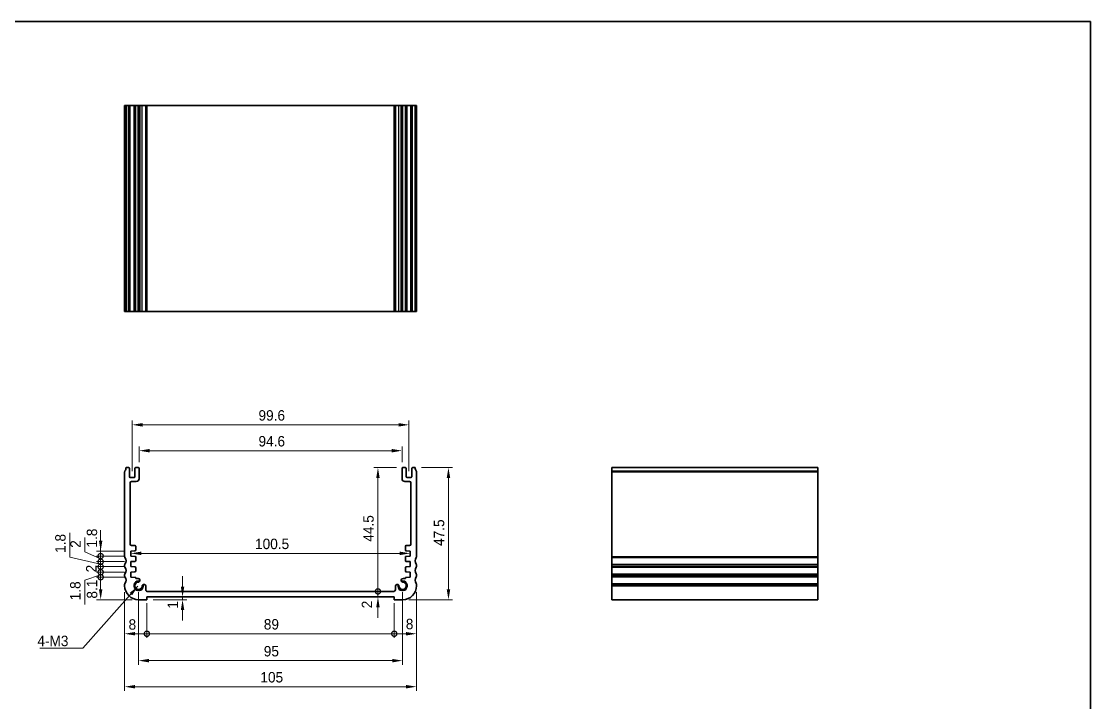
# Model space of a CAD drawing. Header units: millimetres. Extents: x 0 to 3168, y 0 to 562.
# Drawn here: x 2186.8 to 2571.5, y 176.5 to 421.5 of the extents above; entities that cross this region are included whole.
import ezdxf

# ---------------------------------------------------------------- set-up
doc = ezdxf.new("R2010")
doc.units = ezdxf.units.MM
doc.header["$LTSCALE"] = 1.5
doc.layers.get('Defpoints').update_dxf_attribs({"lineweight": 25})
for name, color, linetype, lineweight in [('Border (ISO)', 7, 'Continuous', 35), ('Dimension (ISO)', 7, 'Continuous', 18), ('Dimension (ISO) @ 1', 7, 'Continuous', 18), ('Symbol (ISO)', 7, 'Continuous', 18), ('Visible (ISO)', 7, 'Continuous', 35), ('Visible Narrow (ISO)', 7, 'Continuous', 25)]:
    doc.layers.add(name, color=color, linetype=linetype, lineweight=lineweight)
doc.styles.add('Note Text (TK)', font='')
doc.styles.get('Note Text (TK)').set_extended_font_data('MS PGothic')
doc.dimstyles.new('Default - Method 1b (TK)', dxfattribs={"dimscale": 1.5, "dimtxt": 2.5, "dimasz": 2.5, "dimexe": 1, "dimexo": 1.5, "dimgap": 1, "dimtad": 1, "dimtoh": 1, "dimrnd": 1e-08, "dimdsep": 46, "dimtxsty": 'Note Text (TK)', "dimcen": 0.09, "dimdle": 5, "dimclrd": 100, "dimclre": 100, "dimclrt": 7, "dimadec": 1, "dimazin": 1, "dimtfac": 1, "dimtmove": 0, "dimatfit": 3, "dimfxl": 0, "dimtolj": 1, "dimlwd": -1, "dimlwe": -1, "dimarcsym": 0})
doc.dimstyles.new('Default - Method 1b (TK)$7', dxfattribs={"dimscale": 1.5, "dimtxt": 2.5, "dimasz": 2.5, "dimexe": 1, "dimexo": 1.5, "dimgap": 1, "dimtad": 1, "dimtoh": 1, "dimrnd": 1e-08, "dimdsep": 46, "dimtxsty": 'Note Text (TK)', "dimcen": 0.09, "dimdle": 5, "dimclrd": 256, "dimclre": 100, "dimclrt": 7, "dimadec": 1, "dimazin": 1, "dimtfac": 1, "dimtmove": 0, "dimatfit": 3, "dimfxl": 0, "dimtolj": 1, "dimlwd": -1, "dimlwe": -1, "dimarcsym": 0})

# ---------------------------------------------------------------- blocks, each defined once
blk = doc.blocks.new('図面枠 tk図枠')
at = {"layer": 'Border (ISO)'}
for p, q in [((14.5, 289), (405.5, 289)), ((405.5, 289), (405.5, 8))]:
    blk.add_line(p, q, dxfattribs=at)
blk = doc.blocks.new('_DotSmall')
at = {"color": 0, "linetype": 'ByBlock', "const_width": 0.5}
blk.add_lwpolyline([(-0.0625, 0, 1), (0.0625, 0, 1)], format="xyb", close=True, dxfattribs=at)
blk = doc.blocks.new('*D81')
at = {"layer": 'Defpoints', "color": 0, "transparency": 16777216}
for p in [(2215.34, 221.61), (2226.22, 221.61), (2228.97, 213.51)]:
    blk.add_point(p, dxfattribs=at)
at = {"layer": 'Dimension (ISO)', "color": 100, "transparency": 16777216}
for p, q in [((2223.97, 221.61), (2213.84, 221.61)), ((2215.34, 217.26), (2215.34, 221.61)), ((2226.72, 213.51), (2213.84, 213.51))]:
    blk.add_line(p, q, dxfattribs=at)
blk.add_solid([(2214.72, 217.26), (2215.97, 217.26), (2215.34, 213.51)], dxfattribs=at)
at = {"layer": 'Dimension (ISO)', "color": 100, "transparency": 16777216, "xscale": 3.75, "yscale": 3.75, "zscale": 3.75, "rotation": 90}
blk.add_blockref('_DotSmall', (2215.34, 221.61), dxfattribs=at)
at = {"layer": 'Dimension (ISO)', "color": 7, "transparency": 16777216, "insert": (2212.26, 213.91), "char_height": 3.75, "attachment_point": 4, "rotation": 90, "style": 'Note Text (TK)'}
blk.add_mtext('\\A1;8.1', dxfattribs=at)
blk = doc.blocks.new('*D82')
at = {"layer": 'Defpoints', "color": 0, "transparency": 16777216}
for p in [(2215.34, 223.41), (2226.22, 223.41), (2226.22, 221.61)]:
    blk.add_point(p, dxfattribs=at)
at = {"layer": 'Dimension (ISO)', "color": 100, "transparency": 16777216}
for p, q in [((2215.34, 223.41), (2215.34, 227.16)), ((2223.97, 223.41), (2213.84, 223.41)), ((2215.34, 221.61), (2215.34, 223.41)), ((2215.34, 221.61), (2215.34, 223.41)), ((2215.34, 222.51), (2209.61, 220.53)), ((2209.61, 220.53), (2209.61, 211.8)), ((2223.97, 221.61), (2213.84, 221.61)), ((2215.34, 221.61), (2215.34, 217.86))]:
    blk.add_line(p, q, dxfattribs=at)
at = {"layer": 'Dimension (ISO)', "color": 100, "transparency": 16777216, "xscale": 3.75, "yscale": 3.75, "zscale": 3.75}
for p, rotation in [((2215.34, 223.41), 270), ((2215.34, 221.61), 90)]:
    blk.add_blockref('_DotSmall', p, dxfattribs=dict(at, rotation=rotation))
at = {"layer": 'Dimension (ISO)', "color": 7, "transparency": 16777216, "insert": (2206.24, 213.3), "char_height": 3.75, "attachment_point": 4, "rotation": 90, "style": 'Note Text (TK)'}
blk.add_mtext('\\A1;1.8', dxfattribs=at)
blk = doc.blocks.new('*D83')
at = {"layer": 'Defpoints', "color": 0, "transparency": 16777216}
for p in [(2215.34, 225.41), (2226.22, 225.41), (2226.22, 223.41)]:
    blk.add_point(p, dxfattribs=at)
at = {"layer": 'Dimension (ISO)', "color": 100, "transparency": 16777216}
for p, q in [((2215.34, 225.41), (2215.34, 229.16)), ((2223.97, 225.41), (2213.84, 225.41)), ((2223.97, 223.41), (2213.84, 223.41)), ((2215.34, 223.41), (2215.34, 225.41)), ((2215.34, 223.41), (2215.34, 219.66))]:
    blk.add_line(p, q, dxfattribs=at)
at = {"layer": 'Dimension (ISO)', "color": 100, "transparency": 16777216, "xscale": 3.75, "yscale": 3.75, "zscale": 3.75}
for p, rotation in [((2215.34, 225.41), 270), ((2215.34, 223.41), 90)]:
    blk.add_blockref('_DotSmall', p, dxfattribs=dict(at, rotation=rotation))
at = {"layer": 'Dimension (ISO)', "color": 7, "transparency": 16777216, "insert": (2211.97, 223.33), "char_height": 3.75, "attachment_point": 4, "rotation": 90, "style": 'Note Text (TK)'}
blk.add_mtext('\\A1;2', dxfattribs=at)
blk = doc.blocks.new('*D84')
at = {"layer": 'Defpoints', "color": 0, "transparency": 16777216}
for p in [(2215.34, 227.21), (2226.22, 227.21), (2226.22, 225.41)]:
    blk.add_point(p, dxfattribs=at)
at = {"layer": 'Dimension (ISO)', "color": 100, "transparency": 16777216}
for p, q in [((2204.27, 228.84), (2204.27, 237.57)), ((2215.34, 227.21), (2215.34, 230.96)), ((2215.34, 226.31), (2204.27, 228.84)), ((2223.97, 227.21), (2213.84, 227.21)), ((2215.34, 225.41), (2215.34, 227.21)), ((2215.34, 225.41), (2215.34, 227.21)), ((2223.97, 225.41), (2213.84, 225.41)), ((2215.34, 225.41), (2215.34, 221.66))]:
    blk.add_line(p, q, dxfattribs=at)
at = {"layer": 'Dimension (ISO)', "color": 100, "transparency": 16777216, "xscale": 3.75, "yscale": 3.75, "zscale": 3.75}
for p, rotation in [((2215.34, 227.21), 270), ((2215.34, 225.41), 90)]:
    blk.add_blockref('_DotSmall', p, dxfattribs=dict(at, rotation=rotation))
at = {"layer": 'Dimension (ISO)', "color": 7, "transparency": 16777216, "insert": (2200.89, 230.34), "char_height": 3.75, "attachment_point": 4, "rotation": 90, "style": 'Note Text (TK)'}
blk.add_mtext('\\A1;1.8', dxfattribs=at)
blk = doc.blocks.new('*D85')
at = {"layer": 'Defpoints', "color": 0, "transparency": 16777216}
for p in [(2215.34, 229.21), (2226.22, 229.21), (2226.22, 227.21)]:
    blk.add_point(p, dxfattribs=at)
at = {"layer": 'Dimension (ISO)', "color": 100, "transparency": 16777216}
for p, q in [((2209.69, 230.68), (2209.69, 235.86)), ((2215.34, 229.21), (2215.34, 232.96)), ((2215.34, 228.21), (2209.69, 230.68)), ((2223.97, 229.21), (2213.84, 229.21)), ((2223.97, 227.21), (2213.84, 227.21)), ((2215.34, 227.21), (2215.34, 229.21)), ((2215.34, 227.21), (2215.34, 229.21)), ((2215.34, 227.21), (2215.34, 223.46))]:
    blk.add_line(p, q, dxfattribs=at)
at = {"layer": 'Dimension (ISO)', "color": 100, "transparency": 16777216, "xscale": 3.75, "yscale": 3.75, "zscale": 3.75}
for p, rotation in [((2215.34, 229.21), 270), ((2215.34, 227.21), 90)]:
    blk.add_blockref('_DotSmall', p, dxfattribs=dict(at, rotation=rotation))
at = {"layer": 'Dimension (ISO)', "color": 7, "transparency": 16777216, "insert": (2206.31, 232.18), "char_height": 3.75, "attachment_point": 4, "rotation": 90, "style": 'Note Text (TK)'}
blk.add_mtext('\\A1;2', dxfattribs=at)
blk = doc.blocks.new('*D86')
at = {"layer": 'Defpoints', "color": 0, "transparency": 16777216}
for p in [(2215.34, 231.01), (2226.22, 231.01), (2226.22, 229.21)]:
    blk.add_point(p, dxfattribs=at)
at = {"layer": 'Dimension (ISO)', "color": 100, "transparency": 16777216}
for p, q in [((2215.34, 234.76), (2215.34, 238.51)), ((2223.97, 231.01), (2213.84, 231.01)), ((2215.34, 229.21), (2215.34, 231.01)), ((2223.97, 229.21), (2213.84, 229.21)), ((2215.34, 229.21), (2215.34, 225.46))]:
    blk.add_line(p, q, dxfattribs=at)
blk.add_solid([(2214.72, 234.76), (2215.97, 234.76), (2215.34, 231.01)], dxfattribs=at)
at = {"layer": 'Dimension (ISO)', "color": 100, "transparency": 16777216, "xscale": 3.75, "yscale": 3.75, "zscale": 3.75, "rotation": 90}
blk.add_blockref('_DotSmall', (2215.34, 229.21), dxfattribs=at)
at = {"layer": 'Dimension (ISO)', "color": 7, "transparency": 16777216, "insert": (2212.22, 232.27), "char_height": 3.75, "attachment_point": 4, "rotation": 90, "style": 'Note Text (TK)'}
blk.add_mtext('\\A1;1.8', dxfattribs=at)
blk = doc.blocks.new('*D87')
at = {"layer": 'Defpoints', "color": 0, "transparency": 16777216}
for p in [(2223.97, 218.51), (2231.97, 214.51), (2231.97, 201.27)]:
    blk.add_point(p, dxfattribs=at)
at = {"layer": 'Dimension (ISO)', "color": 100, "transparency": 16777216}
for p, q in [((2223.97, 216.26), (2223.97, 199.77)), ((2231.97, 212.26), (2231.97, 199.77)), ((2227.72, 201.27), (2231.97, 201.27))]:
    blk.add_line(p, q, dxfattribs=at)
blk.add_solid([(2227.72, 201.9), (2227.72, 200.65), (2223.97, 201.27)], dxfattribs=at)
at = {"layer": 'Dimension (ISO)', "color": 100, "transparency": 16777216, "xscale": 3.75, "yscale": 3.75, "zscale": 3.75}
blk.add_blockref('_DotSmall', (2231.97, 201.27), dxfattribs=at)
at = {"layer": 'Dimension (ISO)', "color": 7, "transparency": 16777216, "insert": (2225.38, 204.58), "char_height": 3.75, "attachment_point": 4, "style": 'Note Text (TK)'}
blk.add_mtext('\\A1;8', dxfattribs=at)
blk = doc.blocks.new('*D88')
at = {"layer": 'Defpoints', "color": 0, "transparency": 16777216}
for p in [(2231.97, 214.51), (2320.97, 214.51), (2320.97, 201.27)]:
    blk.add_point(p, dxfattribs=at)
at = {"layer": 'Dimension (ISO)', "color": 100, "transparency": 16777216}
for p, q in [((2231.97, 212.26), (2231.97, 199.77)), ((2320.97, 212.26), (2320.97, 199.77)), ((2231.97, 201.27), (2320.97, 201.27))]:
    blk.add_line(p, q, dxfattribs=at)
at = {"layer": 'Dimension (ISO)', "color": 100, "transparency": 16777216, "xscale": 3.75, "yscale": 3.75, "zscale": 3.75, "rotation": 180}
blk.add_blockref('_DotSmall', (2231.97, 201.27), dxfattribs=at)
at = {"layer": 'Dimension (ISO)', "color": 100, "transparency": 16777216, "xscale": 3.75, "yscale": 3.75, "zscale": 3.75}
blk.add_blockref('_DotSmall', (2320.97, 201.27), dxfattribs=at)
at = {"layer": 'Dimension (ISO)', "color": 7, "transparency": 16777216, "insert": (2274.04, 204.65), "char_height": 3.75, "attachment_point": 4, "style": 'Note Text (TK)'}
blk.add_mtext('\\A1;89', dxfattribs=at)
blk = doc.blocks.new('*D89')
at = {"layer": 'Defpoints', "color": 0, "transparency": 16777216}
for p in [(2328.97, 218.51), (2320.97, 214.51), (2328.97, 201.27)]:
    blk.add_point(p, dxfattribs=at)
at = {"layer": 'Dimension (ISO)', "color": 100, "transparency": 16777216}
for p, q in [((2328.97, 216.26), (2328.97, 199.77)), ((2320.97, 212.26), (2320.97, 199.77)), ((2320.97, 201.27), (2325.22, 201.27))]:
    blk.add_line(p, q, dxfattribs=at)
blk.add_solid([(2325.22, 201.9), (2325.22, 200.65), (2328.97, 201.27)], dxfattribs=at)
at = {"layer": 'Dimension (ISO)', "color": 100, "transparency": 16777216, "xscale": 3.75, "yscale": 3.75, "zscale": 3.75, "rotation": 180}
blk.add_blockref('_DotSmall', (2320.97, 201.27), dxfattribs=at)
at = {"layer": 'Dimension (ISO)', "color": 7, "transparency": 16777216, "insert": (2325.12, 204.75), "char_height": 3.75, "attachment_point": 4, "style": 'Note Text (TK)'}
blk.add_mtext('\\A1;8', dxfattribs=at)
blk = doc.blocks.new('*D90')
at = {"layer": 'Defpoints', "color": 0, "transparency": 16777216}
for p in [(2231.97, 213.51), (2244.8, 213.51), (2248.1, 214.51)]:
    blk.add_point(p, dxfattribs=at)
at = {"layer": 'Dimension (ISO)', "color": 100, "transparency": 16777216}
for p, q in [((2244.8, 218.26), (2244.8, 222.01)), ((2234.22, 213.51), (2246.3, 213.51)), ((2244.8, 214.51), (2244.8, 213.51)), ((2244.8, 209.76), (2244.8, 206.01))]:
    blk.add_line(p, q, dxfattribs=at)
for points in [[(2244.18, 218.26), (2245.43, 218.26), (2244.8, 214.51)], [(2244.18, 209.76), (2245.43, 209.76), (2244.8, 213.51)]]:
    blk.add_solid(points, dxfattribs=at)
at = {"layer": 'Dimension (ISO)', "color": 7, "transparency": 16777216, "insert": (2241.28, 210.29), "char_height": 3.75, "attachment_point": 4, "rotation": 90, "style": 'Note Text (TK)'}
blk.add_mtext('\\A1;1', dxfattribs=at)
blk = doc.blocks.new('*D91')
at = {"layer": 'Defpoints', "color": 0, "transparency": 16777216}
for p in [(2232.08, 216.51), (2315.1, 216.51), (2320.97, 214.51)]:
    blk.add_point(p, dxfattribs=at)
at = {"layer": 'Dimension (ISO)', "color": 100, "transparency": 16777216}
for p, q in [((2315.1, 216.51), (2315.1, 220.26)), ((2234.33, 216.51), (2316.6, 216.51)), ((2315.1, 214.51), (2315.1, 216.51)), ((2315.1, 210.76), (2315.1, 207.01))]:
    blk.add_line(p, q, dxfattribs=at)
blk.add_solid([(2314.47, 210.76), (2315.72, 210.76), (2315.1, 214.51)], dxfattribs=at)
at = {"layer": 'Dimension (ISO)', "color": 100, "transparency": 16777216, "xscale": 3.75, "yscale": 3.75, "zscale": 3.75, "rotation": 270}
blk.add_blockref('_DotSmall', (2315.1, 216.51), dxfattribs=at)
at = {"layer": 'Dimension (ISO)', "color": 7, "transparency": 16777216, "insert": (2311.14, 210.42), "char_height": 3.75, "attachment_point": 4, "rotation": 90, "style": 'Note Text (TK)'}
blk.add_mtext('\\A1;2', dxfattribs=at)
blk = doc.blocks.new('*D92')
at = {"layer": 'Defpoints', "color": 0, "transparency": 16777216}
for p in [(2315.1, 261.01), (2324.07, 261.01), (2320.89, 216.51)]:
    blk.add_point(p, dxfattribs=at)
at = {"layer": 'Dimension (ISO)', "color": 100, "transparency": 16777216}
for p, q in [((2321.82, 261.01), (2313.6, 261.01)), ((2315.1, 216.51), (2315.1, 257.26))]:
    blk.add_line(p, q, dxfattribs=at)
blk.add_solid([(2314.47, 257.26), (2315.72, 257.26), (2315.1, 261.01)], dxfattribs=at)
at = {"layer": 'Dimension (ISO)', "color": 100, "transparency": 16777216, "xscale": 3.75, "yscale": 3.75, "zscale": 3.75, "rotation": 270}
blk.add_blockref('_DotSmall', (2315.1, 216.51), dxfattribs=at)
at = {"layer": 'Dimension (ISO)', "color": 7, "transparency": 16777216, "insert": (2311.72, 234.37), "char_height": 3.75, "attachment_point": 4, "rotation": 90, "style": 'Note Text (TK)'}
blk.add_mtext('\\A1;44.5', dxfattribs=at)
blk = doc.blocks.new('*D93')
at = {"layer": 'Defpoints', "color": 0, "transparency": 16777216}
for p in [(2328.47, 261.01), (2323.97, 213.51), (2340.47, 213.51)]:
    blk.add_point(p, dxfattribs=at)
at = {"layer": 'Dimension (ISO)', "color": 100, "transparency": 16777216}
for p, q in [((2330.72, 261.01), (2341.97, 261.01)), ((2340.47, 257.26), (2340.47, 217.26)), ((2326.22, 213.51), (2341.97, 213.51))]:
    blk.add_line(p, q, dxfattribs=at)
for points in [[(2339.85, 257.26), (2341.1, 257.26), (2340.47, 261.01)], [(2339.85, 217.26), (2341.1, 217.26), (2340.47, 213.51)]]:
    blk.add_solid(points, dxfattribs=at)
at = {"layer": 'Dimension (ISO)', "color": 7, "transparency": 16777216, "insert": (2337.1, 232.85), "char_height": 3.75, "attachment_point": 4, "rotation": 90, "style": 'Note Text (TK)'}
blk.add_mtext('\\A1;47.5', dxfattribs=at)
blk = doc.blocks.new('*D94')
at = {"layer": 'Defpoints', "color": 0, "transparency": 16777216}
for p in [(2226.22, 230.18), (2326.72, 230.18), (2326.72, 230.11)]:
    blk.add_point(p, dxfattribs=at)
at = {"layer": 'Dimension (ISO)', "color": 100, "transparency": 16777216}
blk.add_line((2229.97, 230.18), (2322.97, 230.18), dxfattribs=at)
for points in [[(2229.97, 230.81), (2229.97, 229.56), (2226.22, 230.18)], [(2322.97, 230.81), (2322.97, 229.56), (2326.72, 230.18)]]:
    blk.add_solid(points, dxfattribs=at)
at = {"layer": 'Dimension (ISO)', "color": 7, "transparency": 16777216, "insert": (2270.89, 233.56), "char_height": 3.75, "attachment_point": 4, "style": 'Note Text (TK)'}
blk.add_mtext('\\A1;100.5', dxfattribs=at)
blk = doc.blocks.new('*D95')
at = {"layer": 'Defpoints', "color": 0, "transparency": 16777216}
for p in [(2323.77, 267.11), (2229.17, 260.71), (2323.77, 260.71)]:
    blk.add_point(p, dxfattribs=at)
at = {"layer": 'Dimension (ISO)', "color": 100, "transparency": 16777216}
for p, q in [((2229.17, 262.96), (2229.17, 268.61)), ((2232.92, 267.11), (2320.02, 267.11)), ((2323.77, 262.96), (2323.77, 268.61))]:
    blk.add_line(p, q, dxfattribs=at)
for points in [[(2232.92, 267.73), (2232.92, 266.48), (2229.17, 267.11)], [(2320.02, 267.73), (2320.02, 266.48), (2323.77, 267.11)]]:
    blk.add_solid(points, dxfattribs=at)
at = {"layer": 'Dimension (ISO)', "color": 7, "transparency": 16777216, "insert": (2272.13, 270.48), "char_height": 3.75, "attachment_point": 4, "style": 'Note Text (TK)'}
blk.add_mtext('\\A1;94.6', dxfattribs=at)
blk = doc.blocks.new('*D96')
at = {"layer": 'Defpoints', "color": 0, "transparency": 16777216}
for p in [(2326.27, 276.41), (2226.67, 257.46), (2326.27, 257.46)]:
    blk.add_point(p, dxfattribs=at)
at = {"layer": 'Dimension (ISO)', "color": 100, "transparency": 16777216}
for p, q in [((2226.67, 259.71), (2226.67, 277.91)), ((2326.27, 259.71), (2326.27, 277.91)), ((2230.42, 276.41), (2322.52, 276.41))]:
    blk.add_line(p, q, dxfattribs=at)
for points in [[(2230.42, 277.03), (2230.42, 275.78), (2226.67, 276.41)], [(2322.52, 277.03), (2322.52, 275.78), (2326.27, 276.41)]]:
    blk.add_solid(points, dxfattribs=at)
at = {"layer": 'Dimension (ISO)', "color": 7, "transparency": 16777216, "insert": (2272.13, 279.78), "char_height": 3.75, "attachment_point": 4, "style": 'Note Text (TK)'}
blk.add_mtext('\\A1;99.6', dxfattribs=at)
blk = doc.blocks.new('*D97')
at = {"layer": 'Defpoints', "color": 0, "transparency": 16777216}
for p in [(2228.97, 218.51), (2323.97, 218.51), (2323.97, 191.6)]:
    blk.add_point(p, dxfattribs=at)
at = {"layer": 'Dimension (ISO)', "color": 100, "transparency": 16777216}
for p, q in [((2228.97, 216.26), (2228.97, 190.1)), ((2323.97, 216.26), (2323.97, 190.1)), ((2232.72, 191.6), (2320.22, 191.6))]:
    blk.add_line(p, q, dxfattribs=at)
for points in [[(2232.72, 192.22), (2232.72, 190.97), (2228.97, 191.6)], [(2320.22, 192.22), (2320.22, 190.97), (2323.97, 191.6)]]:
    blk.add_solid(points, dxfattribs=at)
at = {"layer": 'Dimension (ISO)', "color": 7, "transparency": 16777216, "insert": (2274.03, 194.97), "char_height": 3.75, "attachment_point": 4, "style": 'Note Text (TK)'}
blk.add_mtext('\\A1;95', dxfattribs=at)
blk = doc.blocks.new('*D98')
at = {"layer": 'Defpoints', "color": 0, "transparency": 16777216}
for p in [(2223.97, 218.51), (2328.97, 218.51), (2328.97, 182.22)]:
    blk.add_point(p, dxfattribs=at)
at = {"layer": 'Dimension (ISO)', "color": 100, "transparency": 16777216}
for p, q in [((2223.97, 216.26), (2223.97, 180.72)), ((2328.97, 216.26), (2328.97, 180.72)), ((2227.72, 182.22), (2325.22, 182.22))]:
    blk.add_line(p, q, dxfattribs=at)
for points in [[(2227.72, 182.85), (2227.72, 181.6), (2223.97, 182.22)], [(2325.22, 182.85), (2325.22, 181.6), (2328.97, 182.22)]]:
    blk.add_solid(points, dxfattribs=at)
at = {"layer": 'Dimension (ISO)', "color": 7, "transparency": 16777216, "insert": (2272.81, 185.6), "char_height": 3.75, "attachment_point": 4, "style": 'Note Text (TK)'}
blk.add_mtext('\\A1;105', dxfattribs=at)

msp = doc.modelspace()

# ---------------------------------------------------------------- linework, layer by layer
at = {"layer": 'Visible (ISO)'}
for p, q in [((2328.9732, 391.2032), (2223.9732, 391.2032)), ((2223.9732, 317.2032), (2223.9732, 391.2032)), ((2224.4732, 317.2032), (2224.4732, 391.2032)), ((2225.6732, 317.2032), (2225.6732, 391.2032)), ((2227.6732, 317.2032), (2227.6732, 391.2032)), ((2229.1732, 317.2032), (2229.1732, 391.2032)), ((2229.4753, 317.2032), (2229.4753, 391.2032)), ((2231.5825, 317.2032), (2231.5825, 391.2032)), ((2320.8891, 317.2032), (2320.8891, 391.2032)), ((2321.3638, 317.2032), (2321.3638, 391.2032)), ((2323.4711, 317.2032), (2323.4711, 391.2032)), ((2323.7732, 317.2032), (2323.7732, 391.2032)), ((2325.2732, 317.2032), (2325.2732, 391.2032)), ((2327.2732, 317.2032), (2327.2732, 391.2032)), ((2328.4732, 317.2032), (2328.4732, 391.2032)), ((2328.9732, 317.2032), (2328.9732, 391.2032)), ((2223.9732, 317.2032), (2328.9732, 317.2032)), ((2223.9732, 259.5118), (2223.9732, 229.0118)), ((2225.3732, 261.0118), (2224.4732, 261.0118)), ((2225.6732, 257.7618), (2225.6732, 260.7118)), ((2227.6732, 260.7118), (2227.6732, 257.7618)), ((2228.8732, 261.0118), (2227.9732, 261.0118)), ((2229.1732, 257.0118), (2229.1732, 260.7118)), ((2323.7732, 260.7118), (2323.7732, 257.0118)), ((2324.9732, 261.0118), (2324.0732, 261.0118)), ((2325.2732, 257.7618), (2325.2732, 260.7118)), ((2327.2732, 260.7118), (2327.2732, 257.7618)), ((2328.4732, 261.0118), (2327.5732, 261.0118)), ((2328.9732, 229.0118), (2328.9732, 259.5118)), ((2399.3041, 261.0118), (2399.3041, 213.5118)), ((2399.3041, 261.0118), (2473.3041, 261.0118)), ((2473.3041, 213.5118), (2473.3041, 261.0118)), ((2227.3732, 257.4618), (2225.9732, 257.4618)), ((2225.9732, 233.5118), (2225.9732, 255.5118)), ((2226.4732, 256.0118), (2228.1732, 256.0118)), ((2324.7732, 256.0118), (2326.4732, 256.0118)), ((2326.9732, 257.4618), (2325.5732, 257.4618)), ((2326.9732, 255.5118), (2326.9732, 233.5118)), ((2226.2232, 231.0118), (2227.6941, 231.1147)), ((2226.2232, 229.2118), (2226.2232, 231.0118)), ((2227.6732, 233.0118), (2226.4732, 233.0118)), ((2227.9732, 231.414), (2227.9732, 232.7118)), ((2324.9732, 232.7118), (2324.9732, 231.414)), ((2325.2523, 231.1147), (2326.7232, 231.0118)), ((2326.4732, 233.0118), (2325.2732, 233.0118)), ((2326.7232, 231.0118), (2326.7232, 229.2118)), ((2227.6939, 229.109), (2226.2232, 229.2118)), ((2226.2232, 227.2118), (2227.7048, 227.3155)), ((2226.2232, 225.4118), (2226.2232, 227.2118)), ((2227.9838, 227.6175), (2227.9729, 228.8125)), ((2324.9735, 228.8125), (2324.9625, 227.6175)), ((2325.2416, 227.3155), (2326.7232, 227.2118)), ((2326.7232, 229.2118), (2325.2525, 229.109)), ((2326.7232, 227.2118), (2326.7232, 225.4118)), ((2223.9732, 226.0118), (2223.9732, 225.5118)), ((2227.6941, 225.309), (2226.2232, 225.4118)), ((2226.2232, 223.4118), (2227.6941, 223.5147)), ((2226.2232, 221.6118), (2226.2232, 223.4118)), ((2227.9732, 223.814), (2227.9732, 225.0097)), ((2324.9732, 225.0097), (2324.9732, 223.814)), ((2326.7232, 225.4118), (2325.2523, 225.309)), ((2325.2523, 223.5147), (2326.7232, 223.4118)), ((2326.7232, 223.4118), (2326.7232, 221.6118)), ((2328.9732, 225.5118), (2328.9732, 226.0118)), ((2223.9732, 222.5118), (2223.9732, 222.0118)), ((2227.9732, 221.4895), (2226.2232, 221.6118)), ((2227.9732, 221.1213), (2227.9732, 221.4895)), ((2228.8253, 221.1213), (2227.9732, 221.1213)), ((2324.9732, 221.1213), (2324.1211, 221.1213)), ((2326.7232, 221.6118), (2324.9732, 221.4895)), ((2324.9732, 221.4895), (2324.9732, 221.1213)), ((2328.9732, 222.0118), (2328.9732, 222.5118)), ((2223.9732, 219.0118), (2223.9732, 218.5118)), ((2231.5825, 217.0112), (2231.5825, 218.3742)), ((2320.8891, 216.5118), (2232.0825, 216.5112)), ((2321.3638, 218.3742), (2321.3638, 217.0112)), ((2328.9732, 218.5118), (2328.9732, 219.0118)), ((2228.9732, 213.5118), (2231.9732, 213.5118)), ((2231.9732, 213.5118), (2231.9732, 214.5118)), ((2231.9732, 214.5118), (2320.9732, 214.5118)), ((2320.9732, 214.5118), (2320.9732, 213.5118)), ((2320.9732, 213.5118), (2323.9732, 213.5118)), ((2399.3041, 213.5118), (2473.3041, 213.5118))]:
    msp.add_line(p, q, dxfattribs=at)
for centre, radius, start, end in [((2224.4732, 259.5118), 0.5, 143.130102, 180), ((2222.4732, 261.0118), 2, 323.130102, 0), ((2225.3732, 260.7118), 0.3, 0, 90), ((2225.9732, 257.7618), 0.3, 180, 270), ((2227.3732, 257.7618), 0.3, 270, 0), ((2227.9732, 260.7118), 0.3, 90, 180), ((2228.8732, 260.7118), 0.3, 0, 90), ((2324.0732, 260.7118), 0.3, 90, 180), ((2324.9732, 260.7118), 0.3, 0, 90), ((2325.5732, 257.7618), 0.3, 180, 270), ((2326.9732, 257.7618), 0.3, 270, 0), ((2327.5732, 260.7118), 0.3, 90, 180), ((2330.4732, 261.0118), 2, 180, 216.869898), ((2328.4732, 259.5118), 0.5, 0, 36.869898), ((2226.4732, 255.5118), 0.5, 90, 180), ((2228.1732, 257.0118), 1, 270, 0), ((2324.7732, 257.0118), 1, 180, 270), ((2326.4732, 255.5118), 0.5, 0, 90), ((2226.4732, 233.5118), 0.5, 180, 270), ((2227.6732, 232.7118), 0.3, 0, 90), ((2227.6732, 231.414), 0.3, 274, 0), ((2325.2732, 232.7118), 0.3, 90, 180), ((2325.2732, 231.414), 0.3, 180, 266), ((2326.4732, 233.5118), 0.5, 270, 0), ((2224.4732, 229.0118), 0.5, 180, 216.869898), ((2222.4732, 227.5118), 2, 323.130102, 36.869898), ((2227.6729, 228.8097), 0.3, 0.527175, 86), ((2227.6839, 227.6147), 0.3, 274, 0.527175), ((2325.2625, 227.6147), 0.3, 179.472825, 266), ((2325.2734, 228.8097), 0.3, 94, 179.472825), ((2330.4732, 227.5118), 2, 143.130102, 216.869898), ((2328.4732, 229.0118), 0.5, 323.130102, 0), ((2224.4732, 226.0118), 0.5, 143.130102, 180), ((2224.4732, 225.5118), 0.5, 180, 216.869898), ((2222.4732, 224.0118), 2, 323.130102, 36.869898), ((2227.6732, 225.0097), 0.3, 0, 86), ((2227.6732, 223.814), 0.3, 274, 0), ((2325.2732, 225.0097), 0.3, 94, 180), ((2325.2732, 223.814), 0.3, 180, 266), ((2330.4732, 224.0118), 2, 143.130102, 216.869898), ((2328.4732, 226.0118), 0.5, 0, 36.869898), ((2328.4732, 225.5118), 0.5, 323.130102, 0), ((2224.4732, 222.5118), 0.5, 143.130102, 180), ((2224.4732, 222.0118), 0.5, 180, 216.869898), ((2224.4732, 219.0118), 0.5, 143.130102, 180), ((2222.4732, 220.5118), 2, 323.130102, 36.869898), ((2228.9732, 218.5118), 1.425, 81.904329, 8.095671), ((2228.9732, 218.5118), 1.315, 94.31666, 355.68334), ((2228.8253, 220.4713), 0.65, 302.430613, 90), ((2228.8253, 220.4713), 0.65, 274.31666, 302.430613), ((2323.9732, 218.5118), 1.425, 171.90433, 98.095672), ((2323.9732, 218.5118), 1.315, 184.31666, 85.68334), ((2324.1211, 220.4713), 0.65, 90, 237.569384), ((2324.1211, 220.4713), 0.65, 237.569384, 265.68334), ((2330.4732, 220.5118), 2, 143.130102, 216.869898), ((2328.4732, 222.5118), 0.5, 0, 36.869898), ((2328.4732, 222.0118), 0.5, 323.130102, 0), ((2328.4732, 219.0118), 0.5, 0, 36.869898), ((2228.9732, 218.5118), 5, 180, 270), ((2230.9326, 218.3639), 0.65, 147.569387, 175.68334), ((2230.9326, 218.3639), 0.65, 0.901941, 147.569387), ((2232.0825, 217.0112), 0.5, 180, 270.000413), ((2320.8638, 217.0112), 0.5, 272.900344, 0), ((2322.0138, 218.3639), 0.65, 32.430613, 179.098059), ((2322.0138, 218.3639), 0.65, 4.31666, 32.430613), ((2323.9732, 218.5118), 5, 270, 0)]:
    msp.add_arc(centre, radius, start, end, dxfattribs=at)
at = {"layer": 'Visible Narrow (ISO)'}
for p, q in [((2224.0732, 317.2032), (2224.0732, 391.2032)), ((2225.3732, 317.2032), (2225.3732, 391.2032)), ((2225.9732, 317.2032), (2225.9732, 391.2032)), ((2227.3732, 317.2032), (2227.3732, 391.2032)), ((2227.9732, 317.2032), (2227.9732, 391.2032)), ((2228.8732, 317.2032), (2228.8732, 391.2032)), ((2230.2845, 317.2032), (2230.2845, 391.2032)), ((2232.0825, 317.2032), (2232.0825, 391.2032)), ((2322.6619, 317.2032), (2322.6619, 391.2032)), ((2324.0732, 317.2032), (2324.0732, 391.2032)), ((2324.9732, 317.2032), (2324.9732, 391.2032)), ((2325.5732, 317.2032), (2325.5732, 391.2032)), ((2326.9732, 317.2032), (2326.9732, 391.2032)), ((2327.5732, 317.2032), (2327.5732, 391.2032)), ((2328.8732, 317.2032), (2328.8732, 391.2032)), ((2399.3041, 259.8118), (2473.3041, 259.8118)), ((2399.3041, 259.5118), (2473.3041, 259.5118)), ((2399.3041, 229.0118), (2473.3041, 229.0118)), ((2399.3041, 228.7118), (2473.3041, 228.7118)), ((2399.3041, 226.3118), (2473.3041, 226.3118)), ((2399.3041, 226.0118), (2473.3041, 226.0118)), ((2399.3041, 225.5118), (2473.3041, 225.5118)), ((2399.3041, 225.2118), (2473.3041, 225.2118)), ((2399.3041, 222.8118), (2473.3041, 222.8118)), ((2399.3041, 222.5118), (2473.3041, 222.5118)), ((2399.3041, 222.0118), (2473.3041, 222.0118)), ((2399.3041, 221.7118), (2473.3041, 221.7118)), ((2399.3041, 219.3118), (2473.3041, 219.3118)), ((2399.3041, 219.0118), (2473.3041, 219.0118)), ((2399.3041, 218.5118), (2473.3041, 218.5118))]:
    msp.add_line(p, q, dxfattribs=at)
for centre, start, end in [((2228.9732, 218.5118), 75.276296, 14.723704), ((2323.9732, 218.5118), 165.276297, 104.723704)]:
    msp.add_arc(centre, 1.75, start, end, dxfattribs=at)

# ---------------------------------------------------------------- block references
at = {"xscale": 1.5, "yscale": 1.5, "zscale": 1.5}
msp.add_blockref('図面枠 tk図枠', (1963.25, -12), dxfattribs=at)

# ---------------------------------------------------------------- texts
at = {"layer": 'Symbol (ISO)', "color": 7, "insert": (2192.5722, 196.7511), "char_height": 3.75, "width": 12.58772, "attachment_point": 7, "line_spacing_factor": 1.5, "style": 'Note Text (TK)'}
msp.add_mtext('{4-M3}', dxfattribs=at)

# ---------------------------------------------------------------- dimensions: what is measured, and where the dimension line sits
at = {"layer": 'Dimension (ISO) @ 1', "color": 100, "true_color": 0x00ff3f}
for base, p1, p2, angle, override, picture, middle in [((2326.2732, 276.4054), (2226.6732, 257.4618), (2326.2732, 257.4618), 180, {"dimscale": 1, "dimtxt": 3.75, "dimasz": 3.75, "dimexe": 1.5, "dimexo": 2.25, "dimgap": 1.5, "dimtoh": 0, "dimdec": 2, "dimcen": 0.135, "dimtp": 0, "dimtm": 0, "dimtdec": 2, "dimtix": 0, "dimtofl": 0, "dimtmove": 0, "dimatfit": 1}, '*D96', (2276.4732, 276.4054)), ((2315.0952, 261.0118), (2320.8891, 216.5118), (2324.0732, 261.0118), 90, {"dimscale": 1, "dimtxt": 3.75, "dimasz": 3.75, "dimexe": 1.5, "dimexo": 2.25, "dimgap": 1.5, "dimtoh": 0, "dimdec": 2, "dimblk1": 'DotSmall', "dimsah": 1, "dimcen": 0.135, "dimdle": 0, "dimse1": 1, "dimtp": 0, "dimtm": 0, "dimtdec": 2, "dimtix": 0, "dimtofl": 0, "dimtmove": 0, "dimatfit": 1}, '*D92', (2315.0952, 238.7768)), ((2340.4732, 213.5118), (2328.4732, 261.0118), (2323.9732, 213.5118), 90, {"dimscale": 1, "dimtxt": 3.75, "dimasz": 3.75, "dimexe": 1.5, "dimexo": 2.25, "dimgap": 1.5, "dimtoh": 0, "dimdec": 2, "dimcen": 0.135, "dimtp": 0, "dimtm": 0, "dimtdec": 2, "dimtix": 0, "dimtofl": 0, "dimtmove": 0, "dimatfit": 1}, '*D93', (2340.4732, 237.2618)), ((2215.3432, 231.0118), (2226.2232, 229.2118), (2226.2232, 231.0118), 90, {"dimscale": 1, "dimtxt": 3.75, "dimasz": 3.75, "dimexe": 1.5, "dimexo": 2.25, "dimgap": 1.5, "dimtoh": 0, "dimblk1": 'DotSmall', "dimsah": 1, "dimcen": 0.135, "dimdle": 0, "dimtix": 0, "dimtofl": 1, "dimtmove": 1, "dimatfit": 1}, '*D86', (2215.5928, 235.1329)), ((2215.3432, 227.2118), (2226.2232, 225.4118), (2226.2232, 227.2118), 90, {"dimscale": 1, "dimtxt": 3.75, "dimasz": 3.75, "dimexe": 1.5, "dimexo": 2.25, "dimgap": 1.5, "dimtoh": 0, "dimblk1": 'DotSmall', "dimblk2": 'DotSmall', "dimsah": 1, "dimcen": 0.135, "dimdle": 0, "dimtix": 0, "dimtofl": 1, "dimtmove": 1, "dimatfit": 1}, '*D84', (2204.2695, 230.342)), ((2215.3432, 229.2118), (2226.2232, 227.2118), (2226.2232, 229.2118), 90, {"dimscale": 1, "dimtxt": 3.75, "dimasz": 3.75, "dimexe": 1.5, "dimexo": 2.25, "dimgap": 1.5, "dimtoh": 0, "dimblk1": 'DotSmall', "dimblk2": 'DotSmall', "dimsah": 1, "dimcen": 0.135, "dimdle": 0, "dimtix": 0, "dimtofl": 1, "dimtmove": 1, "dimatfit": 1}, '*D85', (2209.6893, 232.183)), ((2215.3432, 223.4118), (2226.2232, 221.6118), (2226.2232, 223.4118), 90, {"dimscale": 1, "dimtxt": 3.75, "dimasz": 3.75, "dimexe": 1.5, "dimexo": 2.25, "dimgap": 1.5, "dimtoh": 0, "dimblk1": 'DotSmall', "dimblk2": 'DotSmall', "dimsah": 1, "dimcen": 0.135, "dimdle": 0, "dimtix": 0, "dimtofl": 1, "dimtmove": 1, "dimatfit": 1}, '*D82', (2209.6134, 219.0294)), ((2215.3432, 225.4118), (2226.2232, 223.4118), (2226.2232, 225.4118), 90, {"dimscale": 1, "dimtxt": 3.75, "dimasz": 3.75, "dimexe": 1.5, "dimexo": 2.25, "dimgap": 1.5, "dimtoh": 0, "dimdec": 2, "dimblk1": 'DotSmall', "dimblk2": 'DotSmall', "dimsah": 1, "dimcen": 0.135, "dimdle": 0, "dimtp": 0, "dimtm": 0, "dimtdec": 2, "dimtix": 0, "dimtofl": 1, "dimtmove": 1, "dimatfit": 1}, '*D83', (2215.3432, 224.4118)), ((2215.3432, 221.6118), (2228.9732, 213.5118), (2226.2232, 221.6118), 90, {"dimscale": 1, "dimtxt": 3.75, "dimasz": 3.75, "dimexe": 1.5, "dimexo": 2.25, "dimgap": 1.5, "dimtoh": 0, "dimblk2": 'DotSmall', "dimsah": 1, "dimcen": 0.135, "dimdle": 0, "dimtix": 0, "dimtofl": 1, "dimtmove": 1, "dimatfit": 1}, '*D81', (2215.6317, 216.555)), ((2244.8027, 213.5118), (2248.0991, 214.5118), (2231.9732, 213.5118), 270, {"dimscale": 1, "dimtxt": 3.75, "dimasz": 3.75, "dimexe": 1.5, "dimexo": 2.25, "dimgap": 1.5, "dimtoh": 0, "dimcen": 0.135, "dimse1": 1, "dimtix": 0, "dimtofl": 1, "dimtmove": 1, "dimatfit": 1}, '*D90', (2244.6577, 210.8526)), ((2315.0952, 216.5112), (2320.9732, 214.5118), (2232.0825, 216.5112), 90, {"dimscale": 1, "dimtxt": 3.75, "dimasz": 3.75, "dimexe": 1.5, "dimexo": 2.25, "dimgap": 1.5, "dimtoh": 0, "dimblk2": 'DotSmall', "dimsah": 1, "dimcen": 0.135, "dimdle": 0, "dimse1": 1, "dimtix": 0, "dimtofl": 1, "dimtmove": 1, "dimatfit": 1}, '*D91', (2314.5127, 211.5043)), ((2231.9732, 201.2724), (2223.9732, 218.5118), (2231.9732, 214.5118), 180, {"dimscale": 1, "dimtxt": 3.75, "dimasz": 3.75, "dimexe": 1.5, "dimexo": 2.25, "dimgap": 1.5, "dimtoh": 0, "dimblk2": 'DotSmall', "dimsah": 1, "dimcen": 0.135, "dimdle": 0, "dimtix": 0, "dimtofl": 1, "dimtmove": 1, "dimatfit": 1}, '*D87', (2226.4904, 201.2003)), ((2328.9732, 182.2227), (2223.9732, 218.5118), (2328.9732, 218.5118), 180, {"dimscale": 1, "dimtxt": 3.75, "dimasz": 3.75, "dimexe": 1.5, "dimexo": 2.25, "dimgap": 1.5, "dimtoh": 0, "dimdec": 2, "dimcen": 0.135, "dimtp": 0, "dimtm": 0, "dimtdec": 2, "dimtix": 0, "dimtofl": 0, "dimtmove": 0, "dimatfit": 1}, '*D98', (2276.4732, 182.2227)), ((2323.9732, 191.5952), (2228.9732, 218.5118), (2323.9732, 218.5118), 180, {"dimscale": 1, "dimtxt": 3.75, "dimasz": 3.75, "dimexe": 1.5, "dimexo": 2.25, "dimgap": 1.5, "dimtoh": 0, "dimdec": 2, "dimcen": 0.135, "dimtp": 0, "dimtm": 0, "dimtdec": 2, "dimtix": 0, "dimtofl": 0, "dimtmove": 0, "dimatfit": 1}, '*D97', (2276.4732, 191.5952)), ((2328.9732, 201.2724), (2320.9732, 214.5118), (2328.9732, 218.5118), 180, {"dimscale": 1, "dimtxt": 3.75, "dimasz": 3.75, "dimexe": 1.5, "dimexo": 2.25, "dimgap": 1.5, "dimtoh": 0, "dimblk1": 'DotSmall', "dimsah": 1, "dimcen": 0.135, "dimdle": 0, "dimtix": 0, "dimtofl": 1, "dimtmove": 1, "dimatfit": 1}, '*D89', (2326.2292, 201.3798)), ((2320.9732, 201.2724), (2231.9732, 214.5118), (2320.9732, 214.5118), 180, {"dimscale": 1, "dimtxt": 3.75, "dimasz": 3.75, "dimexe": 1.5, "dimexo": 2.25, "dimgap": 1.5, "dimtoh": 0, "dimdec": 2, "dimblk1": 'DotSmall', "dimblk2": 'DotSmall', "dimsah": 1, "dimcen": 0.135, "dimdle": 0, "dimtp": 0, "dimtm": 0, "dimtdec": 2, "dimtix": 0, "dimtofl": 0, "dimtmove": 0, "dimatfit": 1}, '*D88', (2276.4882, 201.2724))]:
    dim = msp.add_linear_dim(base=base, p1=p1, p2=p2, angle=angle, dimstyle='Default - Method 1b (TK)', override=override, dxfattribs=at)
    dim.commit()
    dim.dimension.update_dxf_attribs({"geometry": picture, "text_midpoint": middle, "dimtype": 160})
for base, p1, p2, override, picture, middle in [((2323.7732, 267.1074), (2229.1732, 260.7118), (2323.7732, 260.7118), {"dimscale": 1, "dimtxt": 3.75, "dimasz": 3.75, "dimexe": 1.5, "dimexo": 2.25, "dimgap": 1.5, "dimtoh": 0, "dimdec": 2, "dimcen": 0.135, "dimtp": 0, "dimtm": 0, "dimtdec": 2, "dimtix": 0, "dimtofl": 0, "dimtmove": 0, "dimatfit": 1}, '*D95', (2276.4732, 267.1074)), ((2326.7232, 230.1822), (2226.2232, 230.1822), (2326.7232, 230.1118), {"dimscale": 1, "dimtxt": 3.75, "dimasz": 3.75, "dimexe": 1.5, "dimexo": 2.25, "dimgap": 1.5, "dimtoh": 0, "dimdec": 2, "dimcen": 0.135, "dimse1": 1, "dimse2": 1, "dimtp": 0, "dimtm": 0, "dimtdec": 2, "dimtix": 0, "dimtofl": 0, "dimtmove": 0, "dimatfit": 1}, '*D94', (2276.4732, 230.1822))]:
    dim = msp.add_linear_dim(base=base, p1=p1, p2=p2, dimstyle='Default - Method 1b (TK)', override=override, dxfattribs=at)
    dim.commit()
    dim.dimension.update_dxf_attribs({"geometry": picture, "text_midpoint": middle, "dimtype": 160})

# ---------------------------------------------------------------- leaders
at = {"layer": 'Symbol (ISO)', "color": 100, "true_color": 0x00ff40, "annotation_type": 0, "has_hookline": 1, "hookline_direction": 1, "text_width": 11.7614}
msp.add_leader([(2228.7253, 218.3531), (2208.9099, 196.1261), (2205.1599, 196.1261)], dimstyle='Default - Method 1b (TK)$7', override={"dimgap": 0, "dimtad": 1}, dxfattribs=at)

doc.saveas('drawing.dxf')
